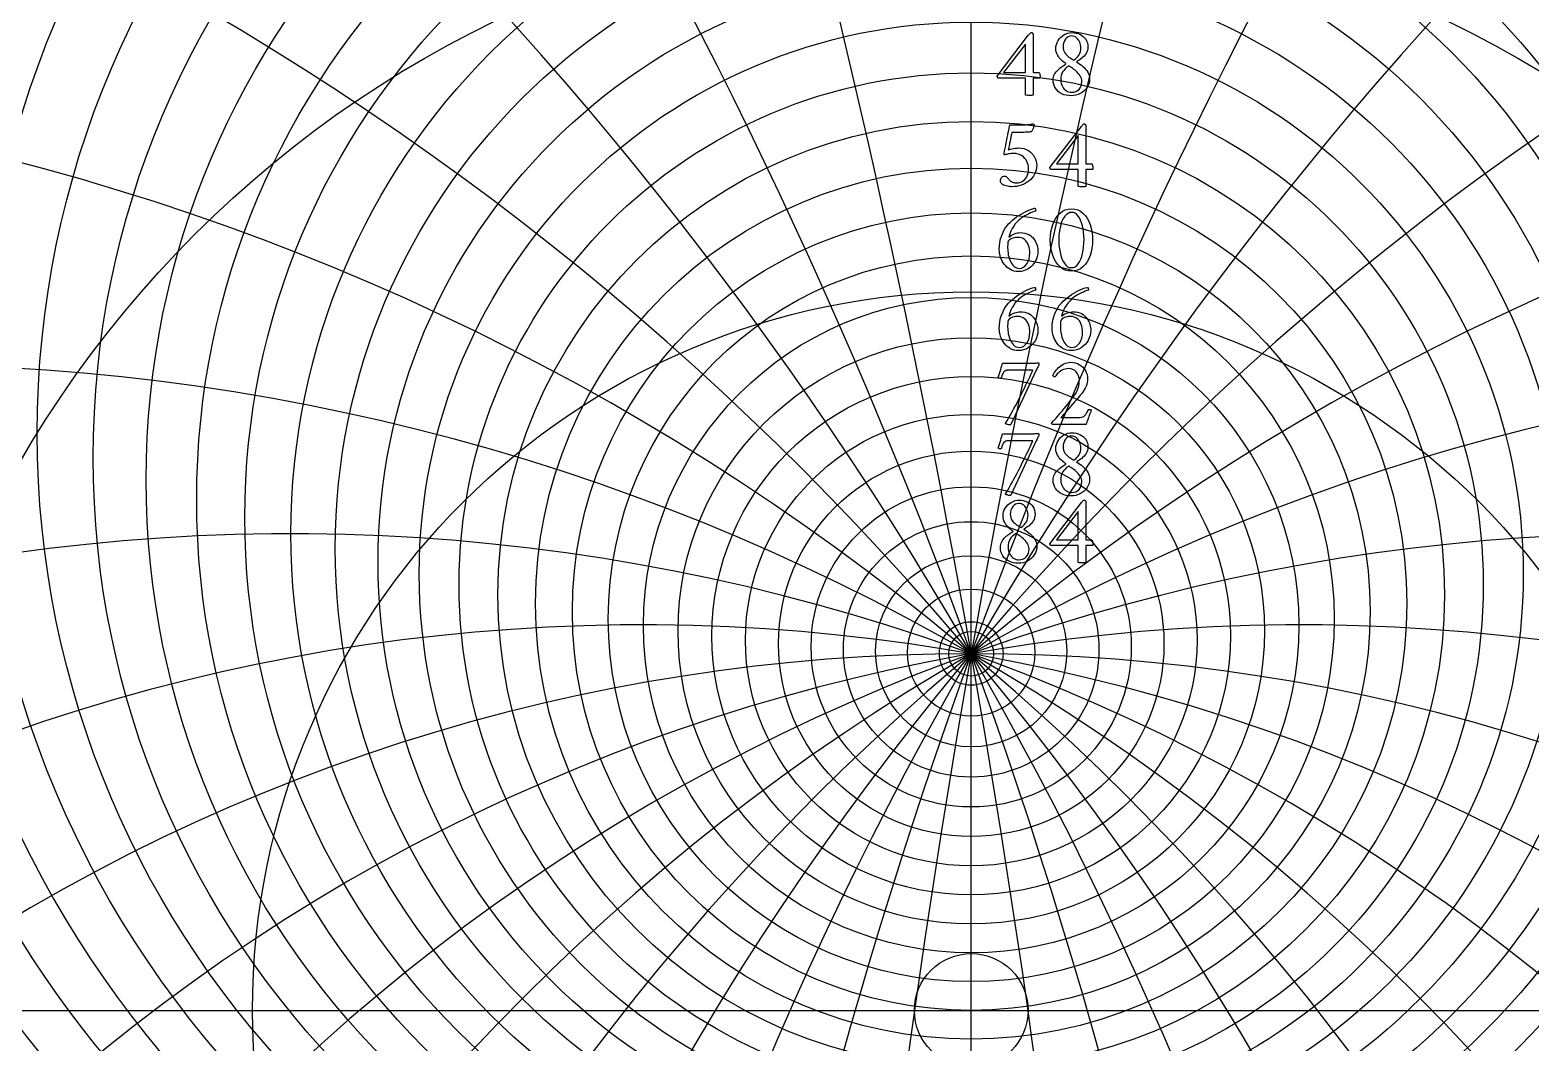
# Model space of a CAD drawing. Header units: millimetres. Extents: x -96 to 96, y -96 to 98.
# Drawn here: x -53 to 31.5, y -1.8 to 55.3 of the extents above; entities that cross this region are included whole.
import ezdxf

# ---------------------------------------------------------------- set-up
doc = ezdxf.new("R2010")
doc.units = ezdxf.units.MM
for name, color, linetype in [('CUT_INNER', 6, 'Continuous'), ('CUT_OUTER', 1, 'Continuous'), ('ENGRAVE', 7, 'Continuous'), ('ENGRAVE_FINE', 8, 'Continuous'), ('TEXT', 5, 'Continuous')]:
    doc.layers.add(name, color=color, linetype=linetype)

msp = doc.modelspace()

# ---------------------------------------------------------------- linework, layer by layer
at = {"layer": 'CUT_INNER'}
msp.add_circle((0, 0), 3.2, dxfattribs=at)
at = {"layer": 'CUT_OUTER'}
for centre, radius, start, end in [((-0.0002, -0.0002), 95.9249, 159.960768, 87.804282), ((-0.0008, 0.0006), 95.924, 92.195139, 159.961115)]:
    msp.add_arc(centre, radius, start, end, dxfattribs=at)
at = {"layer": 'ENGRAVE'}
for points in [[(0, -94.5), (0, 94.5)], [(-94.5, 0), (94.5, 0)]]:
    msp.add_lwpolyline(points, dxfattribs=at)
for centre, radius in [((0, 0), 94.5), ((0, 34.0498), 55.9551), ((0, 27.7763), 40.9248), ((0, 0), 61.8587), ((0, 23.982), 28.8504), ((0, 0), 40.492), ((0, 21.7067), 18.4648), ((0, 20.485), 9.0201), ((0, 20.0991), 1.26)]:
    msp.add_circle(centre, radius, dxfattribs=at)
for centre, radius, start, end in [((0, 44.943), 76.4616, 171.093987, 8.906013), ((-13.6593, 50.9771), 81.3126, 198.1173, 259.6686), ((13.6593, 50.9771), 81.3126, 280.3314, 341.8827), ((0, -85.1412), 105.2403, 54, 126), ((0, -85.1412), 105.2403, 54, 126)]:
    msp.add_arc(centre, radius, start, end, dxfattribs=at)
at = {"layer": 'ENGRAVE_FINE'}
for centre, radius in [((0, 32.521), 52.6202), ((0, 31.1462), 49.4696), ((0, 29.9071), 46.4821), ((0, 28.7881), 43.6391), ((0, 26.8603), 38.3251), ((0, 26.0306), 35.8281), ((0, 25.2789), 33.4228), ((0, 24.5981), 31.0997), ((0, 23.4252), 26.667), ((0, 22.923), 24.5428), ((0, 22.4715), 22.4715), ((0, 22.0671), 20.4472), ((0, 21.3877), 16.5193), ((0, 21.1079), 14.6063), ((0, 20.8652), 12.7213), ((0, 20.658), 10.8606), ((0, 20.3449), 7.1964), ((0, 20.2368), 5.3859), ((0, 20.1602), 3.5852), ((0, 20.1143), 1.791)]:
    msp.add_circle(centre, radius, dxfattribs=at)
for centre, radius, start, end in [((0, 35.7544), 59.4997, 104.901129, 75.098871), ((-596.8474, -85.1412), 606.0548, 5.1048486, 17.0800138), ((-596.8474, -85.1412), 606.0548, 5.1048486, 17.0800138), ((596.8474, -85.1412), 606.0548, 162.9199862, 174.8951514), ((596.8474, -85.1412), 606.0548, 162.9199862, 174.8951514), ((-289.1454, -85.1412), 307.7021, 10.267692, 34.218624), ((-289.1454, -85.1412), 307.7021, 10.267692, 34.218624), ((289.1454, -85.1412), 307.7021, 145.781376, 169.732308), ((289.1454, -85.1412), 307.7021, 145.781376, 169.732308), ((0, 37.6608), 63.2835, 132.62778, 47.37222), ((-182.2816, -85.1412), 210.4806, 15.548702, 51.45419), ((-182.2816, -85.1412), 210.4806, 15.548702, 51.45419), ((182.2816, -85.1412), 210.4806, 128.54581, 164.451298), ((182.2816, -85.1412), 210.4806, 128.54581, 164.451298), ((0, 39.8006), 67.3418, 148.369607, 31.630393), ((-125.4205, -85.1412), 163.7248, 21.012524, 68.778271), ((-125.4205, -85.1412), 163.7248, 21.012524, 68.778271), ((125.4205, -85.1412), 163.7248, 111.221729, 158.987476), ((125.4205, -85.1412), 163.7248, 111.221729, 158.987476), ((0, 42.2122), 71.7173, 160.6615, 19.3385), ((-88.3071, -85.1412), 137.3815, 26.730809, 84.928272), ((-88.3071, -85.1412), 137.3815, 26.730809, 84.928272), ((88.3071, -85.1412), 137.3815, 95.071728, 153.269191), ((88.3071, -85.1412), 137.3815, 95.071728, 153.269191), ((-60.7605, -85.1412), 121.521, 32.785093, 97.141651), ((-60.7605, -85.1412), 121.521, 32.785093, 97.141651), ((60.7605, -85.1412), 121.521, 82.858349, 147.214907), ((60.7605, -85.1412), 121.521, 82.858349, 147.214907), ((-38.3043, -85.1412), 111.9944, 39.270113, 107.914903), ((-38.3043, -85.1412), 111.9944, 39.270113, 107.914903), ((38.3043, -85.1412), 111.9944, 72.085097, 140.729887), ((38.3043, -85.1412), 111.9944, 72.085097, 140.729887), ((-18.5567, -85.1412), 106.8638, 46.297545, 117.465342), ((-18.5567, -85.1412), 106.8638, 46.297545, 117.465342), ((18.5567, -85.1412), 106.8638, 62.534658, 133.702455), ((18.5567, -85.1412), 106.8638, 62.534658, 133.702455), ((0, 72.7193), 117.6622, 216.596965, 323.403035)]:
    msp.add_arc(centre, radius, start, end, dxfattribs=at)
at = {"layer": 'TEXT'}
for points in [[(3.3979, 55.109), (3.4187, 55.1069), (3.4364, 55.1006), (3.4509, 55.0901), (3.4622, 55.0755), (3.4708, 55.0587), (3.4769, 55.0419), (3.4805, 55.0252), (3.4818, 55.0084), (3.4818, 52.8567), (3.8059, 52.8567), (3.8195, 52.8525), (3.8325, 52.84), (3.8447, 52.819), (3.8562, 52.7897), (3.866, 52.7547), (3.873, 52.717), (3.8772, 52.6765), (3.8786, 52.6332), (3.8775, 52.6045), (3.8744, 52.5801), (3.8691, 52.5598), (3.8618, 52.5438), (3.4818, 52.5438), (3.4818, 51.5881), (3.4795, 51.5872), (3.4727, 51.5846), (3.4613, 51.5802), (3.4454, 51.5741), (3.4194, 51.568), (3.3777, 51.5636), (3.3202, 51.561), (3.247, 51.5602), (3.1615, 51.5629), (3.1003, 51.5713), (3.0637, 51.5853), (3.0514, 51.6049), (3.0514, 52.5438), (1.5145, 52.5438), (1.5014, 52.553), (1.4901, 52.564), (1.4805, 52.5768), (1.4726, 52.5913), (1.4665, 52.6061), (1.4621, 52.6199), (1.4595, 52.6327), (1.4587, 52.6444), (3.2359, 54.9693), (3.2512, 54.9873), (3.2694, 55.0077), (3.2904, 55.0306), (3.3141, 55.0559), (3.3382, 55.0791), (3.3602, 55.0957), (3.3801, 55.1057), (3.3979, 55.109)], [(5.6725, 55.1034), (5.7929, 55.0975), (5.908, 55.0796), (6.0178, 55.05), (6.1224, 55.0084), (6.2194, 54.9556), (6.3062, 54.8924), (6.3828, 54.8187), (6.4494, 54.7345), (6.5032, 54.6402), (6.5416, 54.5361), (6.5646, 54.4223), (6.5723, 54.2986), (6.566, 54.1959), (6.5472, 54.1002), (6.5157, 54.0115), (6.4717, 53.9298), (6.4188, 53.8543), (6.3607, 53.7845), (6.2973, 53.7202), (6.2286, 53.6615), (6.1582, 53.6077), (6.0896, 53.5581), (6.0227, 53.5127), (5.9576, 53.4715), (5.9429, 53.4652), (5.938, 53.4575), (5.9429, 53.4484), (5.9576, 53.438), (6.0412, 53.3898), (6.1245, 53.3346), (6.2075, 53.2724), (6.2901, 53.2032), (6.369, 53.1285), (6.441, 53.0495), (6.506, 52.9664), (6.5639, 52.8791), (6.6116, 52.7886), (6.6457, 52.6961), (6.6661, 52.6014), (6.6729, 52.5046), (6.6638, 52.3712), (6.6366, 52.2448), (6.5912, 52.1253), (6.5276, 52.0128), (6.4492, 51.9096), (6.3593, 51.8179), (6.2578, 51.7378), (6.1448, 51.6691), (6.0238, 51.6141), (5.8982, 51.5748), (5.7681, 51.5512), (5.6334, 51.5434), (5.4893, 51.5504), (5.3533, 51.5713), (5.2253, 51.6063), (5.1053, 51.6552), (4.9958, 51.7166), (4.8992, 51.7893), (4.8155, 51.8731), (4.7448, 51.9681), (4.6886, 52.0726), (4.6484, 52.1847), (4.6243, 52.3045), (4.6163, 52.432), (4.6212, 52.5193), (4.6358, 52.6024), (4.6603, 52.6814), (4.6945, 52.7561), (4.7361, 52.8267), (4.7825, 52.8931), (4.8339, 52.9552), (4.8901, 53.0132), (4.949, 53.067), (5.0082, 53.1166), (5.0677, 53.162), (5.1276, 53.2032), (5.1851, 53.2406), (5.2373, 53.2745), (5.2843, 53.3049), (5.326, 53.3318), (5.3344, 53.3398), (5.3372, 53.3471), (5.3344, 53.3538), (5.326, 53.3597), (5.2689, 53.3969), (5.2094, 53.4415), (5.1474, 53.4933), (5.0829, 53.5525), (5.0197, 53.618), (4.9614, 53.6888), (4.9079, 53.7647), (4.8594, 53.8459), (4.819, 53.9319), (4.7902, 54.022), (4.7729, 54.1163), (4.7672, 54.2148), (4.775, 54.3301), (4.7986, 54.4411), (4.8379, 54.548), (4.8929, 54.6507), (4.9609, 54.7466), (5.0389, 54.833), (5.1271, 54.9101), (5.2254, 54.9777), (5.3309, 55.0327), (5.4406, 55.072), (5.5545, 55.0955), (5.6725, 55.1034)], [(3.0514, 54.4551), (1.8275, 52.8567), (3.0514, 52.8567)], [(5.6446, 54.9134), (5.5505, 54.9022), (5.4637, 54.8687), (5.3842, 54.8128), (5.3121, 54.7345), (5.2522, 54.6409), (5.2094, 54.5389), (5.1837, 54.4286), (5.1751, 54.3098), (5.1813, 54.2104), (5.1996, 54.1191), (5.2302, 54.0358), (5.2729, 53.9605), (5.3241, 53.8926), (5.3798, 53.8313), (5.4401, 53.7766), (5.5049, 53.7286), (5.5698, 53.6856), (5.6306, 53.6461), (5.6872, 53.6102), (5.7396, 53.5777), (5.7459, 53.5752), (5.7536, 53.5735), (5.7627, 53.5724), (5.7731, 53.5721), (5.7756, 53.5721), (5.7773, 53.5721), (5.7784, 53.5721), (5.7787, 53.5721), (5.7868, 53.5724), (5.7941, 53.5735), (5.8007, 53.5752), (5.8067, 53.5777), (5.8863, 53.6371), (5.9576, 53.7034), (6.0204, 53.7768), (6.0749, 53.8571), (6.1189, 53.9444), (6.1504, 54.0387), (6.1692, 54.14), (6.1755, 54.2483), (6.1715, 54.3287), (6.1595, 54.4076), (6.1394, 54.4851), (6.1113, 54.5613), (6.0758, 54.6336), (6.0337, 54.6996), (5.985, 54.7593), (5.9296, 54.8128), (5.8678, 54.8568), (5.7997, 54.8882), (5.7253, 54.9071), (5.6446, 54.9134)], [(5.6446, 51.739), (5.7719, 51.7495), (5.8856, 51.7809), (5.9857, 51.8333), (6.0721, 51.9067), (6.1418, 51.9971), (6.1916, 52.1009), (6.2215, 52.2179), (6.2314, 52.3482), (6.2255, 52.4308), (6.2077, 52.5109), (6.178, 52.5887), (6.1364, 52.6639), (6.0868, 52.7359), (6.033, 52.8036), (5.975, 52.8672), (5.9129, 52.9266), (5.8496, 52.9813), (5.7885, 53.0307), (5.7295, 53.0749), (5.6725, 53.1138), (5.6219, 53.1466), (5.5817, 53.1725), (5.552, 53.1914), (5.5328, 53.2032), (5.5223, 53.2081), (5.5133, 53.2116), (5.5056, 53.2137), (5.4993, 53.2144), (5.4916, 53.2141), (5.4853, 53.213), (5.4804, 53.2113), (5.4769, 53.2088), (5.3727, 53.1365), (5.2834, 53.0593), (5.2092, 52.9772), (5.15, 52.8903), (5.1048, 52.7956), (5.0725, 52.6905), (5.0531, 52.5749), (5.0466, 52.4488), (5.0522, 52.341), (5.069, 52.2413), (5.0969, 52.1496), (5.136, 52.0659), (5.1837, 51.991), (5.2373, 51.9255), (5.2969, 51.8695), (5.3624, 51.8228), (5.4314, 51.7861), (5.5014, 51.76), (5.5725, 51.7442), (5.6446, 51.739)], [(2.6714, 48.6017), (2.8274, 48.5926), (2.9711, 48.5654), (3.1026, 48.52), (3.2219, 48.4564), (3.3286, 48.379), (3.4224, 48.2922), (3.5032, 48.196), (3.5712, 48.0904), (3.625, 47.9791), (3.6634, 47.8661), (3.6865, 47.7514), (3.6941, 47.6349), (3.6866, 47.4985), (3.6641, 47.3687), (3.6265, 47.2456), (3.574, 47.1291), (3.509, 47.0201), (3.4343, 46.9195), (3.3497, 46.8273), (3.2554, 46.7435), (3.1533, 46.6685), (3.0451, 46.6031), (2.9311, 46.547), (2.8111, 46.5004), (2.6875, 46.4637), (2.5624, 46.4375), (2.436, 46.4218), (2.3081, 46.4165), (2.2517, 46.4185), (2.1887, 46.4242), (2.119, 46.4338), (2.0427, 46.4473), (1.965, 46.4649), (1.8911, 46.4871), (1.821, 46.5138), (1.7549, 46.5451), (1.7423, 46.5562), (1.7269, 46.573), (1.7087, 46.5954), (1.6878, 46.6233), (1.6682, 46.6544), (1.6543, 46.6862), (1.6459, 46.7187), (1.6431, 46.7519), (1.6474, 46.8077), (1.6605, 46.858), (1.6824, 46.9027), (1.7129, 46.9419), (1.7491, 46.9737), (1.7877, 46.9964), (1.8287, 47.01), (1.8722, 47.0145), (1.9251, 47.0091), (1.9721, 46.9929), (2.0132, 46.9658), (2.0483, 46.9279), (2.0806, 46.8858), (2.1132, 46.8462), (2.1462, 46.809), (2.1796, 46.7742), (2.2206, 46.7381), (2.2655, 46.7078), (2.3142, 46.6836), (2.3668, 46.6652), (2.4211, 46.6518), (2.4751, 46.6422), (2.5287, 46.6364), (2.582, 46.6345), (2.6548, 46.6396), (2.728, 46.6548), (2.8015, 46.6801), (2.8754, 46.7155), (2.9465, 46.7627), (3.0116, 46.8231), (3.0708, 46.8968), (3.1241, 46.9838), (3.1681, 47.0853), (3.1995, 47.2024), (3.2184, 47.3354), (3.2247, 47.484), (3.2193, 47.5715), (3.203, 47.6607), (3.176, 47.7517), (3.1381, 47.8444), (3.0883, 47.9346), (3.0256, 48.0177), (2.95, 48.0938), (2.8614, 48.163), (2.7584, 48.2205), (2.6393, 48.2615), (2.5041, 48.2861), (2.3528, 48.2943), (2.3043, 48.2928), (2.2481, 48.2881), (2.1841, 48.2802), (2.1125, 48.2692), (2.0423, 48.2561), (1.9826, 48.2419), (1.9333, 48.2268), (1.8946, 48.2105), (1.8864, 48.2121), (1.8785, 48.2168), (1.871, 48.2247), (1.8638, 48.2357), (1.8577, 48.2484), (1.8534, 48.2615), (1.8507, 48.275), (1.8499, 48.2887), (1.8806, 48.4424), (1.9113, 48.5961), (1.9421, 48.7498), (1.9728, 48.9035), (2.003, 49.0546), (2.0322, 49.2004), (2.0603, 49.341), (2.0874, 49.4764), (2.1124, 49.603), (2.1342, 49.7174), (2.1529, 49.8195), (2.1684, 49.9095), (2.9732, 49.9095), (3.0294, 49.9102), (3.0864, 49.9123), (3.144, 49.9158), (3.2023, 49.9207), (3.2586, 49.9264), (3.3099, 49.9325), (3.3564, 49.939), (3.3979, 49.9458), (3.4322, 49.9519), (3.4566, 49.9563), (3.4713, 49.9589), (3.4762, 49.9598), (3.4896, 49.9517), (3.502, 49.9444), (3.5134, 49.9378), (3.5237, 49.9318), (3.5322, 49.9255), (3.5384, 49.9179), (3.542, 49.9088), (3.5432, 49.8983), (3.542, 49.8866), (3.5384, 49.8683), (3.5322, 49.8433), (3.5237, 49.8117), (3.5129, 49.7759), (3.4999, 49.7383), (3.4849, 49.699), (3.4678, 49.658), (3.4488, 49.6175), (3.428, 49.5797), (3.4054, 49.5448), (3.3812, 49.5127), (3.3225, 49.5071), (3.2582, 49.5015), (3.1884, 49.4959), (3.1129, 49.4903), (3.0312, 49.4854), (2.9425, 49.4819), (2.8467, 49.4798), (2.7441, 49.4791), (2.2858, 49.4791), (2.2608, 49.3557), (2.2362, 49.2311), (2.2119, 49.1056), (2.188, 48.979), (2.1641, 48.8534), (2.1398, 48.731), (2.1152, 48.6117), (2.0902, 48.4955), (2.1504, 48.517), (2.2194, 48.5367), (2.2971, 48.5547), (2.3836, 48.571), (2.4697, 48.5844), (2.5464, 48.594), (2.6136, 48.5998), (2.6714, 48.6017)], [(6.3711, 49.9598), (6.3919, 49.9577), (6.4096, 49.9514), (6.424, 49.9409), (6.4354, 49.9262), (6.444, 49.9095), (6.4501, 49.8927), (6.4537, 49.8759), (6.455, 49.8592), (6.455, 47.7075), (6.7791, 47.7075), (6.7927, 47.7033), (6.8057, 47.6908), (6.8179, 47.6698), (6.8294, 47.6405), (6.8392, 47.6055), (6.8462, 47.5678), (6.8504, 47.5273), (6.8518, 47.484), (6.8507, 47.4553), (6.8476, 47.4309), (6.8423, 47.4106), (6.835, 47.3946), (6.455, 47.3946), (6.455, 46.4389), (6.4527, 46.438), (6.4459, 46.4354), (6.4345, 46.431), (6.4186, 46.4249), (6.3926, 46.4188), (6.3509, 46.4144), (6.2934, 46.4118), (6.2202, 46.4109), (6.1347, 46.4137), (6.0735, 46.4221), (6.0369, 46.4361), (6.0246, 46.4557), (6.0246, 47.3946), (4.4877, 47.3946), (4.4746, 47.4038), (4.4633, 47.4148), (4.4537, 47.4276), (4.4458, 47.4421), (4.4397, 47.4569), (4.4353, 47.4707), (4.4327, 47.4835), (4.4318, 47.4952), (6.2091, 49.8201), (6.2244, 49.838), (6.2426, 49.8585), (6.2635, 49.8814), (6.2873, 49.9067), (6.3114, 49.9299), (6.3334, 49.9465), (6.3533, 49.9565), (6.3711, 49.9598)], [(6.0246, 49.3059), (4.8007, 47.7075), (6.0246, 47.7075)], [(2.7608, 43.8303), (2.8976, 43.8236), (3.0228, 43.8037), (3.1365, 43.7705), (3.2387, 43.7241), (3.3302, 43.6673), (3.4119, 43.6032), (3.4839, 43.5318), (3.546, 43.453), (3.5993, 43.3695), (3.6445, 43.284), (3.6817, 43.1963), (3.7109, 43.1065), (3.7329, 43.018), (3.7486, 42.934), (3.7581, 42.8545), (3.7612, 42.7796), (3.7519, 42.6313), (3.7242, 42.4883), (3.6779, 42.3505), (3.6131, 42.2179), (3.5328, 42.0943), (3.4399, 41.9832), (3.3344, 41.8847), (3.2163, 41.7988), (3.0879, 41.7291), (2.9515, 41.6793), (2.8071, 41.6494), (2.6546, 41.6395), (2.5347, 41.6463), (2.4206, 41.6667), (2.3125, 41.7008), (2.2103, 41.7485), (2.1148, 41.8073), (2.0266, 41.8749), (1.9457, 41.9512), (1.8722, 42.0363), (1.8064, 42.1283), (1.7486, 42.2256), (1.6988, 42.3281), (1.6571, 42.4359), (1.624, 42.5461), (1.6005, 42.6559), (1.5863, 42.7654), (1.5816, 42.8746), (1.59, 43.0814), (1.6151, 43.2826), (1.6571, 43.4782), (1.7157, 43.6682), (1.7905, 43.8495), (1.8806, 44.0189), (1.9861, 44.1764), (2.1069, 44.3221), (2.2084, 44.4261), (2.3172, 44.526), (2.4334, 44.6218), (2.5568, 44.7133), (2.6847, 44.7995), (2.8139, 44.8795), (2.9446, 44.9532), (3.0766, 45.0206), (3.207, 45.0804), (3.333, 45.131), (3.4543, 45.1726), (3.5712, 45.2051), (3.589, 45.2011), (3.6033, 45.189), (3.6141, 45.1689), (3.6215, 45.1408), (3.6264, 45.1109), (3.6299, 45.0856), (3.632, 45.0648), (3.6327, 45.0486), (3.5431, 45.0179), (3.4475, 44.9815), (3.3461, 44.9396), (3.2387, 44.8921), (3.1281, 44.8376), (3.0172, 44.7747), (2.906, 44.7035), (2.7944, 44.6238), (2.6854, 44.5346), (2.582, 44.4345), (2.4842, 44.3236), (2.392, 44.2019), (2.3078, 44.0679), (2.2341, 43.9204), (2.1709, 43.7592), (2.1181, 43.5843), (2.1929, 43.6397), (2.2718, 43.6884), (2.3549, 43.7305), (2.4423, 43.766), (2.5292, 43.7941), (2.6113, 43.8142), (2.6885, 43.8262), (2.7608, 43.8303)], [(5.6446, 45.1715), (5.8299, 45.1565), (6.0002, 45.1115), (6.1554, 45.0364), (6.2957, 44.9312), (6.4204, 44.8011), (6.529, 44.6511), (6.6216, 44.4812), (6.6981, 44.2913), (6.758, 44.0868), (6.8008, 43.8729), (6.8264, 43.6495), (6.835, 43.4167), (6.8263, 43.1839), (6.8001, 42.9605), (6.7564, 42.7466), (6.6953, 42.5421), (6.6176, 42.352), (6.5241, 42.1816), (6.415, 42.0307), (6.2901, 41.8994), (6.1502, 41.793), (5.996, 41.717), (5.8275, 41.6714), (5.6446, 41.6562), (5.4665, 41.6714), (5.3009, 41.717), (5.1479, 41.793), (5.0075, 41.8994), (4.8812, 42.0307), (4.7707, 42.1816), (4.6758, 42.352), (4.5967, 42.5421), (4.5344, 42.7466), (4.4898, 42.9605), (4.4631, 43.1839), (4.4542, 43.4167), (4.4629, 43.6495), (4.4891, 43.8729), (4.5328, 44.0868), (4.5939, 44.2913), (4.6718, 44.4812), (4.7658, 44.6511), (4.8758, 44.8011), (5.0019, 44.9312), (5.1427, 45.0364), (5.2967, 45.1115), (5.464, 45.1565), (5.6446, 45.1715)], [(5.6725, 44.9703), (5.562, 44.9572), (5.4595, 44.918), (5.365, 44.8525), (5.2785, 44.7608), (5.2008, 44.6471), (5.1325, 44.5156), (5.0737, 44.3662), (5.0243, 44.1991), (4.9851, 44.0182), (4.9572, 43.8275), (4.9404, 43.627), (4.9348, 43.4167), (4.9404, 43.2087), (4.9572, 43.0094), (4.9851, 42.8189), (5.0243, 42.6371), (5.073, 42.4685), (5.1297, 42.3178), (5.1945, 42.1849), (5.2674, 42.0698), (5.3472, 41.9769), (5.4329, 41.9105), (5.5246, 41.8707), (5.6222, 41.8574), (5.74, 41.8711), (5.8472, 41.9119), (5.9439, 41.98), (6.0302, 42.0754), (6.1062, 42.1935), (6.172, 42.3297), (6.2277, 42.4841), (6.2733, 42.6566), (6.3088, 42.8421), (6.3341, 43.0353), (6.3493, 43.2361), (6.3544, 43.4446), (6.3489, 43.6544), (6.3327, 43.8533), (6.3056, 44.0414), (6.2677, 44.2187), (6.2202, 44.3818), (6.1643, 44.5274), (6.1001, 44.6556), (6.0274, 44.7664), (5.9476, 44.8556), (5.8619, 44.9194), (5.7702, 44.9576), (5.6725, 44.9703)], [(2.0734, 43.344), (2.0682, 43.299), (2.0636, 43.2532), (2.0598, 43.2068), (2.0566, 43.1596), (2.0542, 43.1121), (2.0525, 43.0646), (2.0514, 43.0171), (2.0511, 42.9696), (2.0535, 42.8763), (2.0608, 42.781), (2.0731, 42.6835), (2.0902, 42.584), (2.1124, 42.4851), (2.1398, 42.3898), (2.1724, 42.2979), (2.2103, 42.2095), (2.2535, 42.1269), (2.3018, 42.0523), (2.3555, 41.9858), (2.4143, 41.9273), (2.4782, 41.8796), (2.5471, 41.8456), (2.6208, 41.8251), (2.6993, 41.8183), (2.8247, 41.8337), (2.9383, 41.8798), (3.0399, 41.9566), (3.1297, 42.0642), (3.203, 42.1949), (3.2554, 42.3409), (3.2869, 42.5022), (3.2973, 42.679), (3.293, 42.7942), (3.2799, 42.9053), (3.258, 43.0122), (3.2275, 43.1149), (3.1875, 43.2106), (3.1374, 43.2965), (3.0771, 43.3727), (3.0067, 43.439), (2.9253, 43.4928), (2.8321, 43.5313), (2.7269, 43.5543), (2.6099, 43.562), (2.5497, 43.5597), (2.4863, 43.5529), (2.4197, 43.5416), (2.3501, 43.5257), (2.2793, 43.5007), (2.2096, 43.4621), (2.141, 43.4099), (2.0734, 43.344)], [(2.7608, 39.3729), (2.8976, 39.3662), (3.0228, 39.3463), (3.1365, 39.3131), (3.2387, 39.2667), (3.3302, 39.2099), (3.4119, 39.1458), (3.4839, 39.0744), (3.546, 38.9956), (3.5993, 38.9122), (3.6445, 38.8266), (3.6817, 38.7389), (3.7109, 38.6491), (3.7329, 38.5606), (3.7486, 38.4766), (3.7581, 38.3971), (3.7612, 38.3222), (3.7519, 38.1739), (3.7242, 38.0309), (3.6779, 37.8931), (3.6131, 37.7605), (3.5328, 37.6369), (3.4399, 37.5258), (3.3344, 37.4273), (3.2163, 37.3414), (3.0879, 37.2717), (2.9515, 37.2219), (2.8071, 37.1921), (2.6546, 37.1821), (2.5347, 37.1889), (2.4206, 37.2093), (2.3125, 37.2434), (2.2103, 37.2911), (2.1148, 37.3499), (2.0266, 37.4175), (1.9457, 37.4938), (1.8722, 37.5789), (1.8064, 37.6709), (1.7486, 37.7682), (1.6988, 37.8707), (1.6571, 37.9785), (1.624, 38.0887), (1.6005, 38.1986), (1.5863, 38.3081), (1.5816, 38.4172), (1.59, 38.624), (1.6151, 38.8252), (1.6571, 39.0208), (1.7157, 39.2108), (1.7905, 39.3921), (1.8806, 39.5615), (1.9861, 39.719), (2.1069, 39.8647), (2.2084, 39.9688), (2.3172, 40.0687), (2.4334, 40.1644), (2.5568, 40.2559), (2.6847, 40.3422), (2.8139, 40.4222), (2.9446, 40.4959), (3.0766, 40.5633), (3.207, 40.623), (3.333, 40.6737), (3.4543, 40.7152), (3.5712, 40.7477), (3.589, 40.7437), (3.6033, 40.7316), (3.6141, 40.7115), (3.6215, 40.6834), (3.6264, 40.6536), (3.6299, 40.6282), (3.632, 40.6075), (3.6327, 40.5912), (3.5431, 40.5605), (3.4475, 40.5242), (3.3461, 40.4822), (3.2387, 40.4347), (3.1281, 40.3802), (3.0172, 40.3174), (2.906, 40.2461), (2.7944, 40.1665), (2.6854, 40.0772), (2.582, 39.9772), (2.4842, 39.8663), (2.392, 39.7445), (2.3078, 39.6106), (2.2341, 39.463), (2.1709, 39.3018), (2.1181, 39.127), (2.1929, 39.1823), (2.2718, 39.2311), (2.3549, 39.2732), (2.4423, 39.3086), (2.5292, 39.3367), (2.6113, 39.3568), (2.6885, 39.3689), (2.7608, 39.3729)], [(5.734, 39.3729), (5.8708, 39.3662), (5.996, 39.3463), (6.1097, 39.3131), (6.2119, 39.2667), (6.3034, 39.2099), (6.3851, 39.1458), (6.4571, 39.0744), (6.5192, 38.9956), (6.5725, 38.9122), (6.6177, 38.8266), (6.6549, 38.7389), (6.6841, 38.6491), (6.7061, 38.5606), (6.7218, 38.4766), (6.7313, 38.3971), (6.7344, 38.3222), (6.7251, 38.1739), (6.6974, 38.0309), (6.6511, 37.8931), (6.5863, 37.7605), (6.506, 37.6369), (6.413, 37.5258), (6.3076, 37.4273), (6.1895, 37.3414), (6.0611, 37.2717), (5.9247, 37.2219), (5.7803, 37.1921), (5.6278, 37.1821), (5.5078, 37.1889), (5.3938, 37.2093), (5.2857, 37.2434), (5.1835, 37.2911), (5.088, 37.3499), (4.9998, 37.4175), (4.9189, 37.4938), (4.8454, 37.5789), (4.7796, 37.6709), (4.7218, 37.7682), (4.672, 37.8707), (4.6302, 37.9785), (4.5972, 38.0887), (4.5737, 38.1986), (4.5595, 38.3081), (4.5548, 38.4172), (4.5632, 38.624), (4.5883, 38.8252), (4.6302, 39.0208), (4.6889, 39.2108), (4.7637, 39.3921), (4.8538, 39.5615), (4.9593, 39.719), (5.0801, 39.8647), (5.1816, 39.9688), (5.2904, 40.0687), (5.4066, 40.1644), (5.53, 40.2559), (5.6579, 40.3422), (5.7871, 40.4222), (5.9177, 40.4959), (6.0498, 40.5633), (6.1802, 40.623), (6.3062, 40.6737), (6.4275, 40.7152), (6.5444, 40.7477), (6.5622, 40.7437), (6.5765, 40.7316), (6.5873, 40.7115), (6.5947, 40.6834), (6.5996, 40.6536), (6.6031, 40.6282), (6.6052, 40.6075), (6.6059, 40.5912), (6.5163, 40.5605), (6.4207, 40.5242), (6.3193, 40.4822), (6.2119, 40.4347), (6.1013, 40.3802), (5.9904, 40.3174), (5.8791, 40.2461), (5.7675, 40.1665), (5.6586, 40.0772), (5.5552, 39.9772), (5.4574, 39.8663), (5.3652, 39.7445), (5.281, 39.6106), (5.2073, 39.463), (5.1441, 39.3018), (5.0913, 39.127), (5.1661, 39.1823), (5.245, 39.2311), (5.3281, 39.2732), (5.4155, 39.3086), (5.5024, 39.3367), (5.5845, 39.3568), (5.6617, 39.3689), (5.734, 39.3729)], [(2.0734, 38.8867), (2.0682, 38.8416), (2.0636, 38.7958), (2.0598, 38.7494), (2.0566, 38.7022), (2.0542, 38.6547), (2.0525, 38.6072), (2.0514, 38.5597), (2.0511, 38.5122), (2.0535, 38.419), (2.0608, 38.3236), (2.0731, 38.2261), (2.0902, 38.1266), (2.1124, 38.0277), (2.1398, 37.9324), (2.1724, 37.8405), (2.2103, 37.7522), (2.2535, 37.6695), (2.3018, 37.595), (2.3555, 37.5284), (2.4143, 37.4699), (2.4782, 37.4222), (2.5471, 37.3882), (2.6208, 37.3678), (2.6993, 37.3609), (2.8247, 37.3763), (2.9383, 37.4224), (3.0399, 37.4993), (3.1297, 37.6068), (3.203, 37.7375), (3.2554, 37.8835), (3.2869, 38.0449), (3.2973, 38.2216), (3.293, 38.3369), (3.2799, 38.4479), (3.258, 38.5548), (3.2275, 38.6575), (3.1875, 38.7532), (3.1374, 38.8392), (3.0771, 38.9153), (3.0067, 38.9817), (2.9253, 39.0355), (2.8321, 39.0739), (2.7269, 39.0969), (2.6099, 39.1046), (2.5497, 39.1024), (2.4863, 39.0955), (2.4197, 39.0842), (2.3501, 39.0683), (2.2793, 39.0433), (2.2096, 39.0047), (2.141, 38.9525), (2.0734, 38.8867)], [(5.0466, 38.8867), (5.0414, 38.8416), (5.0368, 38.7958), (5.033, 38.7494), (5.0298, 38.7022), (5.0274, 38.6547), (5.0256, 38.6072), (5.0246, 38.5597), (5.0243, 38.5122), (5.0267, 38.419), (5.034, 38.3236), (5.0463, 38.2261), (5.0634, 38.1266), (5.0856, 38.0277), (5.113, 37.9324), (5.1456, 37.8405), (5.1835, 37.7522), (5.2267, 37.6695), (5.275, 37.595), (5.3287, 37.5284), (5.3875, 37.4699), (5.4514, 37.4222), (5.5202, 37.3882), (5.5939, 37.3678), (5.6725, 37.3609), (5.7979, 37.3763), (5.9115, 37.4224), (6.0131, 37.4993), (6.1029, 37.6068), (6.1762, 37.7375), (6.2286, 37.8835), (6.2601, 38.0449), (6.2705, 38.2216), (6.2662, 38.3369), (6.2531, 38.4479), (6.2312, 38.5548), (6.2007, 38.6575), (6.1607, 38.7532), (6.1106, 38.8392), (6.0503, 38.9153), (5.9799, 38.9817), (5.8985, 39.0355), (5.8053, 39.0739), (5.7001, 39.0969), (5.5831, 39.1046), (5.5229, 39.1024), (5.4595, 39.0955), (5.3929, 39.0842), (5.3232, 39.0683), (5.2525, 39.0433), (5.1828, 39.0047), (5.1142, 38.9525), (5.0466, 38.8867)], [(3.4091, 36.4739), (3.4633, 36.4744), (3.5195, 36.476), (3.5778, 36.4786), (3.6383, 36.4823), (3.6934, 36.486), (3.7361, 36.4886), (3.7661, 36.4901), (3.7836, 36.4907), (3.7982, 36.4875), (3.8087, 36.4781), (3.815, 36.4624), (3.8171, 36.4404), (3.8139, 36.4098), (3.8045, 36.374), (3.7888, 36.333), (3.7668, 36.2867), (3.7413, 36.2369), (3.7151, 36.1854), (3.6882, 36.1321), (3.6606, 36.0771), (2.2243, 33.0089), (2.2145, 33.0016), (2.202, 32.9963), (2.1866, 32.9932), (2.1684, 32.9921), (2.1359, 32.9941), (2.1, 32.9998), (2.0605, 33.0094), (2.0175, 33.0229), (1.9784, 33.0388), (1.9505, 33.0557), (1.9337, 33.0737), (1.9281, 33.0927), (1.9997, 33.2045), (2.0748, 33.3275), (2.1534, 33.4616), (2.2355, 33.6069), (2.3198, 33.7599), (2.4052, 33.9171), (2.4917, 34.0784), (2.5792, 34.244), (2.6662, 34.411), (2.751, 34.5765), (2.8338, 34.7407), (2.9145, 34.9035), (2.9921, 35.0619), (3.0654, 35.213), (3.1346, 35.3567), (3.1995, 35.4931), (3.2593, 35.6192), (3.3127, 35.732), (3.3599, 35.8316), (3.4007, 35.9178), (3.4337, 35.9875), (3.4573, 36.0373), (3.4715, 36.0672), (3.4762, 36.0771), (2.0902, 36.0771), (2.014, 36.0708), (1.9477, 36.052), (1.8911, 36.0205), (1.8443, 35.9765), (1.8038, 35.9189), (1.766, 35.8466), (1.7311, 35.7596), (1.699, 35.658), (1.6927, 35.6433), (1.6794, 35.6328), (1.6591, 35.6265), (1.6319, 35.6244), (1.6223, 35.6251), (1.6102, 35.6272), (1.5958, 35.6307), (1.5788, 35.6356), (1.5619, 35.6412), (1.5474, 35.6468), (1.5353, 35.6524), (1.5257, 35.658), (1.5615, 35.7703), (1.5963, 35.8836), (1.63, 35.998), (1.6626, 36.1134), (1.6925, 36.2229), (1.7178, 36.3195), (1.7386, 36.4032), (1.7549, 36.4739)], [(6.7679, 33.836), (6.7396, 33.7667), (6.7106, 33.6928), (6.681, 33.6144), (6.6506, 33.5314), (6.6205, 33.4478), (6.5919, 33.3673), (6.5646, 33.2899), (6.5388, 33.2157), (6.5157, 33.149), (6.4969, 33.0941), (6.4822, 33.0512), (6.4717, 33.0201), (4.5827, 33.0201), (4.5742, 33.0265), (4.5653, 33.0348), (4.556, 33.0447), (4.5464, 33.0564), (4.5379, 33.0685), (4.5317, 33.0795), (4.5281, 33.0894), (4.5269, 33.0983), (4.6421, 33.2283), (4.7588, 33.361), (4.8768, 33.4965), (4.9963, 33.6348), (5.1151, 33.7742), (5.231, 33.9129), (5.3442, 34.0508), (5.4546, 34.1881), (5.5597, 34.3223), (5.6572, 34.4508), (5.7469, 34.5737), (5.829, 34.6911), (5.9053, 34.8102), (5.9666, 34.9216), (6.0129, 35.0254), (6.0442, 35.1214), (6.065, 35.2147), (6.0798, 35.3101), (6.0887, 35.4075), (6.0917, 35.5071), (6.081, 35.6412), (6.0491, 35.7641), (5.9958, 35.8759), (5.9212, 35.9765), (5.8302, 36.0596), (5.7277, 36.119), (5.6137, 36.1546), (5.4881, 36.1665), (5.3826, 36.1606), (5.2841, 36.1428), (5.1926, 36.1131), (5.1081, 36.0715), (5.0309, 36.023), (4.9614, 35.9723), (4.8996, 35.9196), (4.8454, 35.8647), (4.7993, 35.8123), (4.7616, 35.7669), (4.7322, 35.7285), (4.7113, 35.6971), (4.6943, 35.6993), (4.6771, 35.7062), (4.6594, 35.7175), (4.6414, 35.7334), (4.6255, 35.7503), (4.6142, 35.7648), (4.6074, 35.7769), (4.6051, 35.7865), (4.6171, 35.816), (4.6365, 35.8543), (4.6633, 35.9012), (4.6973, 35.9569), (4.7387, 36.0177), (4.7874, 36.0799), (4.8435, 36.1435), (4.9069, 36.2084), (4.9766, 36.2717), (5.0515, 36.33), (5.1317, 36.3834), (5.2171, 36.432), (5.3077, 36.4723), (5.4036, 36.5011), (5.5047, 36.5184), (5.6111, 36.5242), (5.7394, 36.516), (5.8619, 36.4914), (5.9783, 36.4503), (6.0889, 36.3929), (6.1909, 36.3225), (6.2817, 36.2427), (6.3613, 36.1534), (6.4298, 36.0548), (6.4848, 35.9496), (6.5241, 35.841), (6.5477, 35.7289), (6.5556, 35.6132), (6.5503, 35.4976), (6.5346, 35.3855), (6.5084, 35.2769), (6.4717, 35.1717), (6.426, 35.0701), (6.3725, 34.9719), (6.3114, 34.8773), (6.2426, 34.7861), (6.145, 34.6668), (6.0421, 34.5437), (5.934, 34.4167), (5.8206, 34.2859), (5.7062, 34.1553), (5.595, 34.0288), (5.4869, 33.9066), (5.3819, 33.7885), (5.2838, 33.6783), (5.1961, 33.5797), (5.1189, 33.4925), (5.0522, 33.4169), (6.1364, 33.4169), (6.2138, 33.4233), (6.2838, 33.4427), (6.3465, 33.475), (6.4019, 33.5203), (6.4527, 33.5788), (6.5018, 33.6509), (6.5491, 33.7367), (6.5947, 33.836), (6.6027, 33.8507), (6.6156, 33.8612), (6.6334, 33.8675), (6.6562, 33.8696), (6.6659, 33.8689), (6.6785, 33.8668), (6.6939, 33.8633), (6.712, 33.8584), (6.7302, 33.8528), (6.7456, 33.8472), (6.7581, 33.8416), (6.7679, 33.836)], [(3.4091, 32.4966), (3.4633, 32.4971), (3.5195, 32.4987), (3.5778, 32.5013), (3.6383, 32.505), (3.6934, 32.5086), (3.7361, 32.5113), (3.7661, 32.5128), (3.7836, 32.5134), (3.7982, 32.5102), (3.8087, 32.5008), (3.815, 32.4851), (3.8171, 32.4631), (3.8139, 32.4325), (3.8045, 32.3967), (3.7888, 32.3556), (3.7668, 32.3094), (3.7413, 32.2596), (3.7151, 32.2081), (3.6882, 32.1548), (3.6606, 32.0998), (2.2243, 29.0316), (2.2145, 29.0243), (2.202, 29.019), (2.1866, 29.0159), (2.1684, 29.0148), (2.1359, 29.0167), (2.1, 29.0225), (2.0605, 29.0321), (2.0175, 29.0456), (1.9784, 29.0615), (1.9505, 29.0784), (1.9337, 29.0964), (1.9281, 29.1154), (1.9997, 29.2272), (2.0748, 29.3501), (2.1534, 29.4843), (2.2355, 29.6296), (2.3198, 29.7826), (2.4052, 29.9398), (2.4917, 30.1011), (2.5792, 30.2667), (2.6662, 30.4337), (2.751, 30.5992), (2.8338, 30.7634), (2.9145, 30.9262), (2.9921, 31.0846), (3.0654, 31.2356), (3.1346, 31.3794), (3.1995, 31.5158), (3.2593, 31.6419), (3.3127, 31.7547), (3.3599, 31.8542), (3.4007, 31.9405), (3.4337, 32.0102), (3.4573, 32.06), (3.4715, 32.0898), (3.4762, 32.0998), (2.0902, 32.0998), (2.014, 32.0935), (1.9477, 32.0746), (1.8911, 32.0432), (1.8443, 31.9992), (1.8038, 31.9416), (1.766, 31.8693), (1.7311, 31.7823), (1.699, 31.6806), (1.6927, 31.666), (1.6794, 31.6555), (1.6591, 31.6492), (1.6319, 31.6471), (1.6223, 31.6478), (1.6102, 31.6499), (1.5958, 31.6534), (1.5788, 31.6583), (1.5619, 31.6639), (1.5474, 31.6695), (1.5353, 31.675), (1.5257, 31.6806), (1.5615, 31.7929), (1.5963, 31.9063), (1.63, 32.0207), (1.6626, 32.1361), (1.6925, 32.2456), (1.7178, 32.3422), (1.7386, 32.4259), (1.7549, 32.4966)], [(5.6725, 32.5525), (5.7929, 32.5465), (5.908, 32.5287), (6.0178, 32.499), (6.1224, 32.4575), (6.2194, 32.4047), (6.3062, 32.3415), (6.3828, 32.2678), (6.4494, 32.1836), (6.5032, 32.0893), (6.5416, 31.9852), (6.5646, 31.8714), (6.5723, 31.7477), (6.566, 31.645), (6.5472, 31.5493), (6.5157, 31.4606), (6.4717, 31.3788), (6.4188, 31.3034), (6.3607, 31.2335), (6.2973, 31.1693), (6.2286, 31.1106), (6.1582, 31.0568), (6.0896, 31.0072), (6.0227, 30.9618), (5.9576, 30.9206), (5.9429, 30.9143), (5.938, 30.9066), (5.9429, 30.8975), (5.9576, 30.887), (6.0412, 30.8388), (6.1245, 30.7837), (6.2075, 30.7215), (6.2901, 30.6523), (6.369, 30.5776), (6.441, 30.4986), (6.506, 30.4155), (6.5639, 30.3282), (6.6116, 30.2377), (6.6457, 30.1451), (6.6661, 30.0505), (6.6729, 29.9537), (6.6638, 29.8203), (6.6366, 29.6939), (6.5912, 29.5744), (6.5276, 29.4619), (6.4492, 29.3587), (6.3593, 29.267), (6.2578, 29.1869), (6.1448, 29.1182), (6.0238, 29.0632), (5.8982, 29.0239), (5.7681, 29.0003), (5.6334, 28.9925), (5.4893, 28.9995), (5.3533, 29.0204), (5.2253, 29.0553), (5.1053, 29.1042), (4.9958, 29.1657), (4.8992, 29.2384), (4.8155, 29.3222), (4.7448, 29.4172), (4.6886, 29.5216), (4.6484, 29.6338), (4.6243, 29.7536), (4.6163, 29.8811), (4.6212, 29.9684), (4.6358, 30.0515), (4.6603, 30.1305), (4.6945, 30.2052), (4.7361, 30.2758), (4.7825, 30.3421), (4.8339, 30.4043), (4.8901, 30.4623), (4.949, 30.5161), (5.0082, 30.5657), (5.0677, 30.6111), (5.1276, 30.6523), (5.1851, 30.6897), (5.2373, 30.7236), (5.2843, 30.754), (5.326, 30.7809), (5.3344, 30.7889), (5.3372, 30.7962), (5.3344, 30.8029), (5.326, 30.8088), (5.2689, 30.846), (5.2094, 30.8905), (5.1474, 30.9424), (5.0829, 31.0016), (5.0197, 31.0671), (4.9614, 31.1378), (4.9079, 31.2138), (4.8594, 31.295), (4.819, 31.3809), (4.7902, 31.4711), (4.7729, 31.5654), (4.7672, 31.6639), (4.775, 31.7791), (4.7986, 31.8902), (4.8379, 31.9971), (4.8929, 32.0998), (4.9609, 32.1957), (5.0389, 32.2821), (5.1271, 32.3591), (5.2254, 32.4267), (5.3309, 32.4817), (5.4406, 32.521), (5.5545, 32.5446), (5.6725, 32.5525)], [(5.6446, 32.3625), (5.5505, 32.3513), (5.4637, 32.3178), (5.3842, 32.2619), (5.3121, 32.1836), (5.2522, 32.09), (5.2094, 31.988), (5.1837, 31.8776), (5.1751, 31.7589), (5.1813, 31.6595), (5.1996, 31.5682), (5.2302, 31.4849), (5.2729, 31.4096), (5.3241, 31.3416), (5.3798, 31.2803), (5.4401, 31.2257), (5.5049, 31.1777), (5.5698, 31.1347), (5.6306, 31.0952), (5.6872, 31.0592), (5.7396, 31.0268), (5.7459, 31.0243), (5.7536, 31.0226), (5.7627, 31.0215), (5.7731, 31.0212), (5.7756, 31.0212), (5.7773, 31.0212), (5.7784, 31.0212), (5.7787, 31.0212), (5.7868, 31.0215), (5.7941, 31.0226), (5.8007, 31.0243), (5.8067, 31.0268), (5.8863, 31.0861), (5.9576, 31.1525), (6.0204, 31.2259), (6.0749, 31.3062), (6.1189, 31.3935), (6.1504, 31.4878), (6.1692, 31.5891), (6.1755, 31.6974), (6.1715, 31.7777), (6.1595, 31.8567), (6.1394, 31.9342), (6.1113, 32.0104), (6.0758, 32.0827), (6.0337, 32.1487), (5.985, 32.2084), (5.9296, 32.2619), (5.8678, 32.3059), (5.7997, 32.3373), (5.7253, 32.3562), (5.6446, 32.3625)], [(5.6446, 29.1881), (5.7719, 29.1986), (5.8856, 29.23), (5.9857, 29.2824), (6.0721, 29.3557), (6.1418, 29.4462), (6.1916, 29.5499), (6.2215, 29.667), (6.2314, 29.7972), (6.2255, 29.8799), (6.2077, 29.96), (6.178, 30.0377), (6.1364, 30.113), (6.0868, 30.185), (6.033, 30.2527), (5.975, 30.3163), (5.9129, 30.3757), (5.8496, 30.4303), (5.7885, 30.4798), (5.7295, 30.524), (5.6725, 30.5629), (5.6219, 30.5957), (5.5817, 30.6216), (5.552, 30.6404), (5.5328, 30.6523), (5.5223, 30.6572), (5.5133, 30.6607), (5.5056, 30.6628), (5.4993, 30.6635), (5.4916, 30.6631), (5.4853, 30.6621), (5.4804, 30.6603), (5.4769, 30.6579), (5.3727, 30.5856), (5.2834, 30.5084), (5.2092, 30.4263), (5.15, 30.3393), (5.1048, 30.2447), (5.0725, 30.1396), (5.0531, 30.0239), (5.0466, 29.8978), (5.0522, 29.7901), (5.069, 29.6904), (5.0969, 29.5987), (5.136, 29.515), (5.1837, 29.4401), (5.2373, 29.3746), (5.2969, 29.3185), (5.3624, 29.2719), (5.4314, 29.2352), (5.5014, 29.209), (5.5725, 29.1933), (5.6446, 29.1881)], [(2.6993, 28.7565), (2.8197, 28.7506), (2.9348, 28.7328), (3.0446, 28.7031), (3.1492, 28.6615), (3.2462, 28.6088), (3.333, 28.5456), (3.4096, 28.4719), (3.4762, 28.3877), (3.53, 28.2934), (3.5684, 28.1893), (3.5914, 28.0754), (3.5991, 27.9518), (3.5928, 27.8491), (3.574, 27.7534), (3.5425, 27.6646), (3.4985, 27.5829), (3.4456, 27.5075), (3.3875, 27.4376), (3.3241, 27.3733), (3.2554, 27.3147), (3.185, 27.2609), (3.1164, 27.2113), (3.0495, 27.1659), (2.9844, 27.1246), (2.9697, 27.1183), (2.9648, 27.1107), (2.9697, 27.1016), (2.9844, 27.0911), (3.068, 27.0429), (3.1513, 26.9877), (3.2343, 26.9255), (3.3169, 26.8564), (3.3958, 26.7816), (3.4678, 26.7027), (3.5328, 26.6196), (3.5907, 26.5322), (3.6384, 26.4418), (3.6725, 26.3492), (3.6929, 26.2545), (3.6997, 26.1578), (3.6906, 26.0244), (3.6634, 25.8979), (3.618, 25.7785), (3.5544, 25.666), (3.476, 25.5628), (3.3861, 25.4711), (3.2846, 25.3909), (3.1716, 25.3223), (3.0506, 25.2673), (2.925, 25.228), (2.7949, 25.2044), (2.6602, 25.1965), (2.5161, 25.2035), (2.3801, 25.2245), (2.2521, 25.2594), (2.1321, 25.3083), (2.0226, 25.3698), (1.926, 25.4424), (1.8424, 25.5263), (1.7716, 25.6213), (1.7154, 25.7257), (1.6752, 25.8378), (1.6511, 25.9576), (1.6431, 26.0851), (1.648, 26.1725), (1.6626, 26.2556), (1.6871, 26.3345), (1.7213, 26.4093), (1.7629, 26.4798), (1.8093, 26.5462), (1.8607, 26.6084), (1.9169, 26.6664), (1.9758, 26.7202), (2.035, 26.7698), (2.0945, 26.8152), (2.1544, 26.8564), (2.2119, 26.8938), (2.2641, 26.9276), (2.3111, 26.958), (2.3528, 26.9849), (2.3612, 26.993), (2.364, 27.0003), (2.3612, 27.0069), (2.3528, 27.0129), (2.2957, 27.0501), (2.2362, 27.0946), (2.1742, 27.1465), (2.1097, 27.2057), (2.0465, 27.2712), (1.9882, 27.3419), (1.9347, 27.4179), (1.8862, 27.4991), (1.8458, 27.585), (1.817, 27.6751), (1.7997, 27.7694), (1.794, 27.8679), (1.8018, 27.9832), (1.8254, 28.0943), (1.8647, 28.2012), (1.9197, 28.3039), (1.9877, 28.3997), (2.0657, 28.4862), (2.1539, 28.5632), (2.2523, 28.6308), (2.3577, 28.6858), (2.4674, 28.7251), (2.5813, 28.7487), (2.6993, 28.7565)], [(6.3711, 28.7621), (6.3919, 28.76), (6.4096, 28.7537), (6.424, 28.7433), (6.4354, 28.7286), (6.444, 28.7118), (6.4501, 28.6951), (6.4537, 28.6783), (6.455, 28.6615), (6.455, 26.5099), (6.7791, 26.5099), (6.7927, 26.5057), (6.8057, 26.4931), (6.8179, 26.4722), (6.8294, 26.4428), (6.8392, 26.4079), (6.8462, 26.3702), (6.8504, 26.3296), (6.8518, 26.2863), (6.8507, 26.2577), (6.8476, 26.2332), (6.8423, 26.213), (6.835, 26.1969), (6.455, 26.1969), (6.455, 25.2412), (6.4527, 25.2404), (6.4459, 25.2377), (6.4345, 25.2334), (6.4186, 25.2273), (6.3926, 25.2212), (6.3509, 25.2168), (6.2934, 25.2142), (6.2202, 25.2133), (6.1347, 25.2161), (6.0735, 25.2245), (6.0369, 25.2384), (6.0246, 25.258), (6.0246, 26.1969), (4.4877, 26.1969), (4.4746, 26.2062), (4.4633, 26.2172), (4.4537, 26.2299), (4.4458, 26.2444), (4.4397, 26.2593), (4.4353, 26.2731), (4.4327, 26.2858), (4.4318, 26.2975), (6.2091, 28.6224), (6.2244, 28.6404), (6.2426, 28.6608), (6.2635, 28.6837), (6.2873, 28.709), (6.3114, 28.7323), (6.3334, 28.7489), (6.3533, 28.7588), (6.3711, 28.7621)], [(2.6714, 28.5665), (2.5773, 28.5553), (2.4905, 28.5218), (2.411, 28.4659), (2.3389, 28.3877), (2.279, 28.2941), (2.2362, 28.1921), (2.2105, 28.0817), (2.202, 27.9629), (2.2081, 27.8636), (2.2264, 27.7722), (2.257, 27.6889), (2.2998, 27.6136), (2.3509, 27.5457), (2.4066, 27.4844), (2.4669, 27.4297), (2.5317, 27.3817), (2.5967, 27.3388), (2.6574, 27.2993), (2.714, 27.2633), (2.7664, 27.2308), (2.7727, 27.2284), (2.7804, 27.2266), (2.7895, 27.2256), (2.7999, 27.2252), (2.8024, 27.2252), (2.8041, 27.2252), (2.8052, 27.2252), (2.8055, 27.2252), (2.8136, 27.2256), (2.8209, 27.2266), (2.8275, 27.2284), (2.8335, 27.2308), (2.9131, 27.2902), (2.9844, 27.3566), (3.0472, 27.4299), (3.1017, 27.5103), (3.1457, 27.5976), (3.1772, 27.6919), (3.196, 27.7932), (3.2023, 27.9015), (3.1983, 27.9818), (3.1863, 28.0607), (3.1662, 28.1383), (3.1381, 28.2144), (3.1026, 28.2867), (3.0605, 28.3528), (3.0118, 28.4125), (2.9564, 28.4659), (2.8946, 28.5099), (2.8265, 28.5414), (2.7521, 28.5602), (2.6714, 28.5665)], [(6.0246, 28.1082), (4.8007, 26.5099), (6.0246, 26.5099)], [(2.6714, 25.3921), (2.7987, 25.4026), (2.9124, 25.4341), (3.0125, 25.4864), (3.0989, 25.5598), (3.1686, 25.6503), (3.2184, 25.754), (3.2483, 25.871), (3.2582, 26.0013), (3.2523, 26.0839), (3.2345, 26.1641), (3.2048, 26.2418), (3.1632, 26.3171), (3.1136, 26.389), (3.0598, 26.4568), (3.0018, 26.5204), (2.9397, 26.5797), (2.8764, 26.6344), (2.8153, 26.6838), (2.7563, 26.728), (2.6993, 26.767), (2.6487, 26.7998), (2.6085, 26.8256), (2.5788, 26.8445), (2.5596, 26.8564), (2.5492, 26.8613), (2.5401, 26.8648), (2.5324, 26.8669), (2.5261, 26.8676), (2.5184, 26.8672), (2.5121, 26.8662), (2.5072, 26.8644), (2.5037, 26.862), (2.3995, 26.7897), (2.3102, 26.7125), (2.236, 26.6304), (2.1768, 26.5434), (2.1316, 26.4488), (2.0993, 26.3436), (2.0799, 26.228), (2.0734, 26.1019), (2.079, 25.9941), (2.0958, 25.8944), (2.1237, 25.8027), (2.1628, 25.7191), (2.2105, 25.6442), (2.2641, 25.5787), (2.3237, 25.5226), (2.3892, 25.476), (2.4582, 25.4393), (2.5282, 25.4131), (2.5993, 25.3974), (2.6714, 25.3921)]]:
    msp.add_lwpolyline(points, close=True, dxfattribs=at)

doc.saveas('drawing.dxf')
